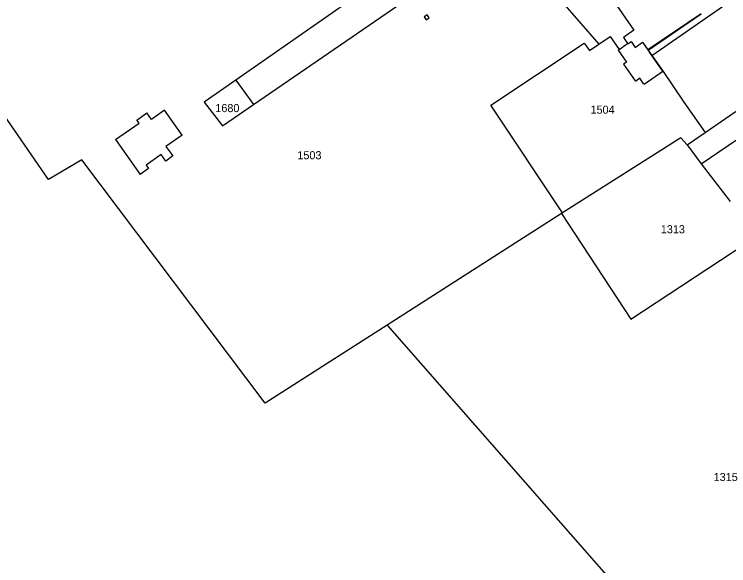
# Model space of a CAD drawing. Extents: x 191922 to 199923, y 328959 to 333350.
# Drawn here: x 193559.7 to 193797.8, y 329266.4 to 329450.3 of the extents above; entities that cross this region are included whole.
import ezdxf

# ---------------------------------------------------------------- set-up
doc = ezdxf.new("R2010")
doc.units = 0
for name, color, linetype in [('enkelbestemming', 7, 'Continuous'), ('Level 6', 7, 'Continuous'), ('recreatiewoning', 7, 'Continuous')]:
    doc.layers.add(name, color=color, linetype=linetype)

msp = doc.modelspace()

# ---------------------------------------------------------------- linework, layer by layer
at = {"layer": 'Level 6'}
for p, q in [((193639.4, 329420.24), (193792.26, 329525.31)), ((193571.02, 329395.19), (193490.99, 329511.26)), ((193772.19, 329436.55), (193861.59, 329498.72)), ((193702.24, 329476.32), (193633.54, 329428.32)), ((193735.74, 329461.89), (193754.52, 329440.37)), ((193735.74, 329461.89), (193754.52, 329440.37)), ((193788.62, 329450.46), (193770.89, 329438.4)), ((193789.9, 329410.86), (193846.71, 329450.06)), ((193754.52, 329440.37), (193758.27, 329442.93)), ((193754.52, 329440.37), (193758.27, 329442.93)), ((193758.27, 329442.93), (193761.23, 329438.57)), ((193758.27, 329442.93), (193761.23, 329438.57)), ((193788.63, 329400.43), (193848.23, 329440.89)), ((193761.23, 329438.57), (193764.1, 329440.55)), ((193761.23, 329438.57), (193764.1, 329440.55)), ((193770.89, 329438.4), (193772.19, 329436.55)), ((193770.89, 329438.4), (193772.19, 329436.55)), ((193633.54, 329428.32), (193622.99, 329420.95)), ((193633.54, 329428.32), (193639.4, 329420.24)), ((193622.99, 329420.95), (193629.09, 329413.15)), ((193629.09, 329413.15), (193639.4, 329420.24)), ((193742.39, 329384.04), (193718.46, 329420.03)), ((193783.93, 329406.74), (193789.9, 329410.86)), ((193783.93, 329406.74), (193789.9, 329410.86)), ((193781.86, 329409.12), (193742.39, 329384.04)), ((193783.93, 329406.74), (193781.86, 329409.12)), ((193783.93, 329406.74), (193788.63, 329400.43)), ((193783.93, 329406.74), (193788.63, 329400.43)), ((193582.21, 329401.79), (193571.02, 329395.19)), ((193643.28, 329320.66), (193582.21, 329401.79)), ((193788.63, 329400.43), (193798.27, 329387.86)), ((193788.63, 329400.43), (193798.27, 329387.86)), ((193742.05, 329383.83), (193683.98, 329346.58)), ((193742.39, 329384.04), (193742.05, 329383.83)), ((193742.05, 329383.83), (193765.14, 329348.63)), ((193765.14, 329348.63), (193807.98, 329376.82)), ((193683.98, 329346.58), (193643.28, 329320.66)), ((193683.98, 329346.58), (193808.21, 329205.13))]:
    msp.add_line(p, q, dxfattribs=at)
for points in [[(193718.46, 329420.03), (193749.62, 329440.63), (193751.36, 329438.21), (193754.52, 329440.37)], [(193764.1, 329440.55), (193764.18, 329440.44), (193765.23, 329441.2), (193766.64, 329439.27), (193769.05, 329441.01), (193770.89, 329438.4)], [(193764.1, 329440.55), (193764.18, 329440.44), (193765.23, 329441.2), (193766.64, 329439.27), (193769.05, 329441.01), (193770.89, 329438.4)], [(193772.19, 329436.55), (193775.69, 329431.58), (193782.86, 329421), (193789.9, 329410.86)], [(193772.19, 329436.55), (193775.69, 329431.58), (193782.86, 329421), (193789.9, 329410.86)]]:
    msp.add_lwpolyline(points, dxfattribs=at)
at = {"layer": 'recreatiewoning'}
for p, q in [((193770.97, 329438.3), (193788.6, 329450.49)), ((193775.79, 329431.32), (193771.4, 329437.67)), ((193763.68, 329434.33), (193762.73, 329433.67)), ((193762.73, 329433.67), (193766.6, 329428.05)), ((193769.56, 329427.02), (193775.79, 329431.32)), ((193768.22, 329428.96), (193766.71, 329427.92)), ((193769.54, 329427), (193768.21, 329428.95)), ((193593.43, 329408.5), (193601.59, 329396.86))]:
    msp.add_line(p, q, dxfattribs=at)
for points in [[(193768.42, 329488.51), (193764.3, 329485.65), (193758.56, 329494.19), (193730.2, 329474.83), (193737.1, 329464.64), (193738.58, 329465.64), (193741.62, 329461.23), (193745.27, 329463.67), (193748.11, 329459.6), (193751.1, 329461.69), (193753.33, 329458.31), (193755.86, 329459.98), (193766.2, 329444.96), (193762.72, 329442.54), (193764.1, 329440.55)], [(193697.33, 329450.13), (193696.3, 329449.49), (193696.92, 329448.46), (193697.95, 329449.09), (193697.33, 329450.13)], [(193761.23, 329438.57), (193760.9, 329438.34), (193763.68, 329434.33)], [(193593.43, 329408.5), (193601.24, 329413.99), (193600.5, 329415.04), (193603.85, 329417.39)], [(193615.59, 329410.03), (193609.76, 329418.32), (193605.38, 329415.25), (193603.85, 329417.39)], [(193615.59, 329410.03), (193610.23, 329406.25), (193612.51, 329403.04), (193610.13, 329401.36), (193608.63, 329403.51), (193603.59, 329399.98), (193604.39, 329398.86), (193601.59, 329396.86)]]:
    msp.add_lwpolyline(points, dxfattribs=at)

# ---------------------------------------------------------------- texts
at = {"layer": 'enkelbestemming'}
for s, p in [('1680', (193626.68, 329417.67)), ('1504', (193751.73, 329417.14)), ('1503', (193654.02, 329401.95)), ('1313', (193775.16, 329377.27)), ('1315', (193792.77, 329294.66))]:
    msp.add_text(s, height=2.7, rotation=0, dxfattribs=at).set_placement(p)

doc.saveas('drawing.dxf')
